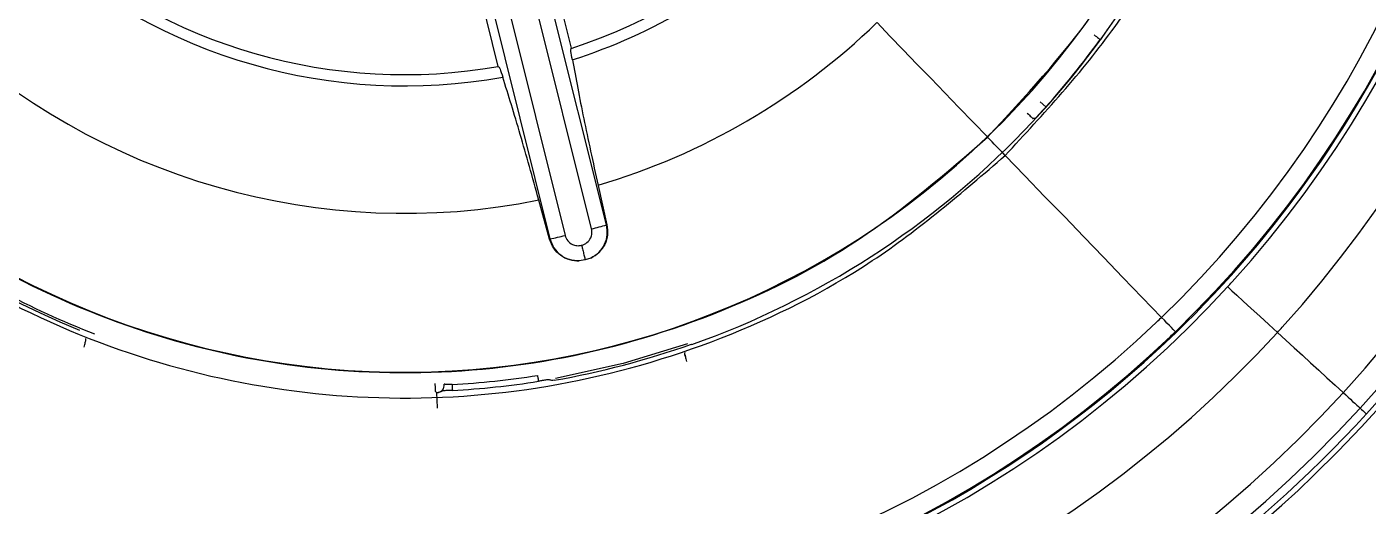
# Model space of a CAD drawing. Extents: x 832 to 912, y 781 to 934.
# Drawn here: x 863.292 to 864.317, y 855.381 to 855.747 of the extents above; entities that cross this region are included whole.
import ezdxf

# ---------------------------------------------------------------- set-up
doc = ezdxf.new("R2010")
doc.units = 0
doc.header["$MEASUREMENT"] = 0
doc.layers.add('1', color=4, linetype='Continuous')

# ---------------------------------------------------------------- blocks, each defined once
blk = doc.blocks.new('2026 SOVEREIGN HL')
at = {"layer": '1', "color": 3, "linetype": 'Continuous', "lineweight": 25}
for p, q in [((31.9945, 58.498), (31.8902, 58.9151)), ((32.0059, 58.501), (31.9016, 58.9182)), ((31.8591, 58.9076), (31.9627, 58.4903)), ((31.8706, 58.9102), (31.9742, 58.4929)), ((31.919, 58.8765), (31.9789, 58.6359)), ((31.9232, 58.6221), (31.8633, 58.8628)), ((32.3415, 58.5911), (32.3371, 58.5951)), ((31.9994, 58.5312), (32.0062, 58.5011)), ((31.9624, 58.4902), (31.9542, 58.52)), ((32.0059, 58.501), (32.0062, 58.5011)), ((31.9624, 58.4902), (31.9627, 58.4903)), ((31.9897, 58.4742), (31.9851, 58.4735)), ((31.9939, 58.4757), (31.9897, 58.4742)), ((31.6082, 58.4141), (31.6082, 58.4143)), ((32.4404, 58.4194), (32.441, 58.4188)), ((32.0659, 58.4006), (32.0657, 58.4019)), ((32.0658, 58.4035), (32.0658, 58.4033)), ((32.071, 58.4096), (32.0709, 58.41))]:
    blk.add_line(p, q, dxfattribs=at)
at = {"layer": '1', "color": 3, "linetype": 'Continuous', "lineweight": 25, "flags": 128}
for points in [[(32.2125, 58.6555), (32.2224, 58.6452), (32.2326, 58.6347), (32.243, 58.6239), (32.2535, 58.613), (32.2642, 58.6019), (32.275, 58.5908), (32.2859, 58.5795), (32.2968, 58.5682)], [(32.3783, 58.6461), (32.3792, 58.6454), (32.3801, 58.6448), (32.3809, 58.6442), (32.3817, 58.6437), (32.3822, 58.6432), (32.3827, 58.6429), (32.383, 58.6427), (32.3831, 58.6426)], [(32.3272, 58.5863), (32.3281, 58.5856), (32.3289, 58.5848), (32.3296, 58.5841), (32.3303, 58.5835), (32.3308, 58.583), (32.3312, 58.5826), (32.3314, 58.5824), (32.3315, 58.5823)], [(32.3333, 58.5824), (32.3323, 58.5824), (32.3315, 58.5823)], [(32.3104, 58.554), (32.3088, 58.5558), (32.3071, 58.5575), (32.3054, 58.5593), (32.3037, 58.561), (32.302, 58.5627), (32.3004, 58.5645), (32.2987, 58.5662), (32.297, 58.568)], [(32.3104, 58.554), (32.3255, 58.5384), (32.3405, 58.5228), (32.3556, 58.5073), (32.3705, 58.4918), (32.3855, 58.4763), (32.4003, 58.4609), (32.4151, 58.4456), (32.4299, 58.4303)], [(32.4804, 58.4536), (32.4812, 58.4529), (32.4835, 58.4507), (32.4873, 58.4473), (32.4923, 58.4427), (32.4983, 58.4372), (32.5049, 58.4312), (32.5117, 58.4249), (32.5184, 58.4188)], [(32.4404, 58.4194), (32.4402, 58.4196), (32.4396, 58.4202), (32.4387, 58.4212), (32.4374, 58.4225), (32.4358, 58.4241), (32.434, 58.426), (32.432, 58.4281), (32.4299, 58.4303)], [(31.6079, 58.4114), (31.6082, 58.4128), (31.6082, 58.4141)], [(32.5184, 58.4188), (32.5247, 58.413), (32.5311, 58.4072), (32.5374, 58.4014), (32.5437, 58.3957), (32.5499, 58.3899), (32.5562, 58.3842), (32.5624, 58.3785), (32.5686, 58.3729)], [(32.0678, 58.4101), (32.0185, 58.3951), (31.9669, 58.3837)], [(32.0657, 58.4019), (32.0657, 58.402), (32.0658, 58.4033)], [(31.9532, 58.386), (31.9533, 58.3853), (31.9534, 58.3847), (31.9535, 58.3841), (31.9536, 58.3835), (31.9536, 58.3829), (31.9537, 58.3824), (31.9538, 58.3819), (31.9539, 58.3815)], [(31.8748, 58.3798), (31.8748, 58.3787), (31.8749, 58.3776), (31.8749, 58.3766), (31.8749, 58.3757), (31.875, 58.375), (31.875, 58.3744), (31.875, 58.3741), (31.875, 58.3739)], [(31.8763, 58.3728), (31.8756, 58.3734), (31.875, 58.3739)], [(31.8768, 58.361), (31.8767, 58.3632), (31.8766, 58.3654), (31.8765, 58.3675), (31.8765, 58.3692), (31.8764, 58.3707), (31.8764, 58.3718), (31.8764, 58.3725), (31.8763, 58.3728)], [(31.8879, 58.379), (31.888, 58.3784), (31.888, 58.3778), (31.888, 58.3771), (31.8881, 58.3765), (31.8881, 58.376), (31.8881, 58.3754), (31.8882, 58.375), (31.8882, 58.3745)], [(32.5686, 58.3729), (32.5705, 58.3711), (32.5724, 58.3694), (32.5741, 58.3678), (32.5758, 58.3662), (32.5774, 58.3648), (32.5789, 58.3634), (32.5803, 58.3622), (32.5815, 58.361)], [(32.5815, 58.361), (32.5826, 58.36), (32.5836, 58.3591), (32.5844, 58.3584), (32.5851, 58.3577), (32.5856, 58.3572), (32.586, 58.3569), (32.5863, 58.3567), (32.5863, 58.3566)]]:
    blk.add_lwpolyline(points, dxfattribs=at)
at = {"layer": '1', "color": 3, "linetype": 'Continuous', "lineweight": 25}
for centre, radius, start, end in [((31.8517, 59.0292), 1, 313.9895, 133.9895), ((31.8517, 59.0292), 0.9895, 317.5222, 137.5222), ((31.8517, 59.0292), 0.972, 317.5222, 137.5222), ((31.8517, 59.0292), 0.9039, 317.8659, 137.5222), ((31.8517, 59.0292), 0.8523, 317.8659, 137.5222), ((31.8517, 59.0292), 0.8476, 313.9895, 133.6347), ((31.8517, 59.0292), 0.8324, 313.9895, 133.6347), ((31.8517, 59.0292), 0.996, 317.5222, 47.5222), ((31.8517, 59.0292), 1, 133.9895, 313.9895), ((31.8517, 59.0292), 0.9895, 137.5222, 317.5222), ((31.8517, 59.0292), 0.972, 137.5222, 317.5222), ((31.8517, 59.0292), 0.9039, 137.8659, 317.5222), ((31.8517, 59.0292), 0.8476, 133.9895, 313.6347), ((31.8517, 59.0292), 0.8324, 133.9895, 313.6347), ((31.8517, 59.0292), 0.8523, 137.8659, 317.5222), ((31.8517, 59.0292), 0.6408, 313.9895, 43.9895), ((31.8517, 59.0292), 0.8484, 313.9895, 357.4976), ((31.8517, 59.0292), 0.4134, 287.9306, 339.9599), ((31.8517, 59.0292), 0.6573, 289.4876, 342.5015), ((31.8517, 59.0292), 0.6573, 202.8056, 247.7933), ((31.8517, 59.0292), 0.4134, 227.9265, 279.9531), ((31.8517, 59.0292), 0.422, 287.6637, 313.9895), ((31.8517, 59.0292), 0.422, 227.6637, 280.2242), ((31.8517, 59.0292), 0.5194, 226.5222, 281.383), ((31.8517, 59.0292), 0.5194, 286.5221, 313.9895), ((31.8517, 59.0292), 0.6571, 318.1884, 323.9625), ((31.8517, 59.0292), 0.6408, 223.9895, 313.9895), ((31.9508, 58.6842), 0.1913, 283.2205, 286.754), ((31.8517, 59.0292), 0.6557, 235.1174, 248.8081), ((31.9254, 58.6782), 0.1916, 281.2263, 284.7536), ((31.8517, 59.0292), 0.8523, 317.5222, 317.8659), ((31.8517, 59.0292), 0.8324, 313.6347, 313.9895), ((31.8517, 59.0292), 0.9039, 317.5222, 317.8659), ((31.8517, 59.0292), 0.8484, 243.8814, 313.9895), ((31.8517, 59.0292), 0.8476, 313.6347, 313.9895), ((31.8517, 59.0292), 0.6569, 280.0028, 289.4915), ((31.8517, 59.0292), 0.6512, 273.1884, 278.9625), ((31.8517, 59.0292), 0.6557, 273.1884, 278.9625), ((31.8761, 58.3787), 0.00591, 272.1675, 6.0512), ((31.8517, 59.0292), 0.996, 227.5222, 317.5222)]:
    blk.add_arc(centre, radius, start, end, dxfattribs=at)
for points, knots in [([(32.3104, 58.554), (32.3398, 58.5858), (32.3986, 58.6494), (32.4611, 58.7643), (32.5014, 58.888), (32.5163, 59.0175), (32.5059, 59.1474), (32.4702, 59.2727), (32.4109, 59.3887), (32.33, 59.4909), (32.2307, 59.5753), (32.1169, 59.6388), (31.9929, 59.6788), (31.8635, 59.6938), (31.7335, 59.6834), (31.6084, 59.6475), (31.4914, 59.5892), (31.4258, 59.5327), (31.393, 59.5044)], [0, 0, 0, 0, 0.0625, 0.125, 0.1875, 0.25, 0.3125, 0.375, 0.4375, 0.5, 0.5625, 0.625, 0.6875, 0.75, 0.8125, 0.875, 0.9375, 1, 1, 1, 1]), ([(31.393, 59.5044), (31.3636, 59.4726), (31.3048, 59.409), (31.2424, 59.2942), (31.2021, 59.1704), (31.1871, 59.0409), (31.1976, 58.9111), (31.2332, 58.7857), (31.2926, 58.6697), (31.3735, 58.5675), (31.4727, 58.4831), (31.5865, 58.4197), (31.7106, 58.3796), (31.84, 58.3646), (31.9699, 58.375), (32.095, 58.4109), (32.212, 58.4693), (32.2776, 58.5258), (32.3104, 58.554)], [0, 0, 0, 0, 0.0625, 0.125, 0.1875, 0.25, 0.3125, 0.375, 0.4375, 0.5, 0.5625, 0.625, 0.6875, 0.75, 0.8125, 0.875, 0.9375, 1, 1, 1, 1]), ([(32.297, 58.568), (32.3255, 58.5988), (32.3826, 58.6605), (32.4432, 58.772), (32.4823, 58.8921), (32.4968, 59.0178), (32.4868, 59.144), (32.4519, 59.2654), (32.3953, 59.379), (32.3404, 59.4426), (32.313, 59.4745)], [0, 0, 0, 0, 0.125, 0.25, 0.375001, 0.5, 0.625, 0.75, 0.875, 1, 1, 1, 1]), ([(31.9182, 57.15), (31.9022, 57.1496), (31.8598, 57.1484), (31.7804, 57.1494), (31.6697, 57.1562), (31.549, 57.1719), (31.4332, 57.1951), (31.3363, 57.2202), (31.252, 57.2467), (31.167, 57.2776), (31.0806, 57.3138), (30.9922, 57.3568), (30.913, 57.4003), (30.8083, 57.4644), (30.6836, 57.5539), (30.5518, 57.6704), (30.441, 57.7872), (30.3469, 57.9038), (30.2625, 58.0272), (30.1874, 58.1582), (30.1241, 58.2924), (30.071, 58.4326), (30.0304, 58.5716), (30.001, 58.7136), (29.9803, 58.8646), (29.9775, 58.9702), (29.9759, 59.0286)], [0, 0, 0, 0, 0.015924, 0.042254, 0.078991, 0.126142, 0.163249, 0.19645, 0.225741, 0.251113, 0.286345, 0.318943, 0.348901, 0.376213, 0.441075, 0.501292, 0.550956, 0.601074, 0.650205, 0.699612, 0.751113, 0.797707, 0.848615, 0.894973, 0.941925, 1, 1, 1, 1]), ([(31.9182, 57.2584), (31.8578, 57.2583), (31.7383, 57.2581), (31.561, 57.2807), (31.3882, 57.3195), (31.2201, 57.3757), (31.0586, 57.4485), (30.9051, 57.5372), (30.7612, 57.6408), (30.6371, 57.7506), (30.5315, 57.8624), (30.4425, 57.973), (30.3669, 58.0843), (30.2959, 58.207), (30.2389, 58.3266), (30.1935, 58.4452), (30.1624, 58.5439), (30.1397, 58.6326), (30.1211, 58.7233), (30.1061, 58.8232), (30.0967, 58.9285), (30.0956, 58.9985), (30.0951, 59.029)], [0, 0, 0, 0, 0.06392, 0.126388, 0.188791, 0.251211, 0.313641, 0.376096, 0.438603, 0.501151, 0.551203, 0.601257, 0.651292, 0.693547, 0.751208, 0.791363, 0.827863, 0.860719, 0.88824, 0.925879, 0.967671, 1, 1, 1, 1]), ([(33.4661, 59.0284), (33.466, 59.0143), (33.4656, 58.9694), (33.4605, 58.8808), (33.4474, 58.7746), (33.4267, 58.6699), (33.4036, 58.5803), (33.376, 58.4935), (33.345, 58.4121), (33.3135, 58.341), (33.2843, 58.2822), (33.2515, 58.2216), (33.2052, 58.1448), (33.1413, 58.053), (33.069, 57.9642), (33.0024, 57.893), (32.9496, 57.8421), (32.8988, 57.7967), (32.8375, 57.7463), (32.7625, 57.6917), (32.6859, 57.6426), (32.6208, 57.6055), (32.5564, 57.5722), (32.4738, 57.534), (32.3738, 57.4955), (32.2677, 57.4635), (32.1839, 57.4437), (32.1138, 57.4307), (32.0528, 57.4216), (31.9875, 57.4145), (31.9179, 57.4099), (31.8384, 57.4081), (31.7387, 57.4111), (31.6331, 57.4217), (31.5282, 57.4396), (31.4325, 57.4617), (31.3308, 57.4919), (31.2443, 57.5241), (31.1762, 57.5537), (31.1294, 57.5759), (31.0862, 57.5981), (31.0464, 57.62), (31.01, 57.6413), (30.9769, 57.6619), (30.9225, 57.6974), (30.8552, 57.7462), (30.7836, 57.8057), (30.739, 57.8466), (30.714, 57.8707), (30.6909, 57.8936), (30.654, 57.9319), (30.5981, 57.9953), (30.5372, 58.0732), (30.4819, 58.1545), (30.4341, 58.2341), (30.3905, 58.3167), (30.3401, 58.4283), (30.2932, 58.561), (30.2552, 58.7155), (30.2315, 58.8693), (30.2284, 58.9753), (30.2269, 59.0284)], [0, 0, 0, 0, 0.008328, 0.026447, 0.0523, 0.07139, 0.089355, 0.106845, 0.125078, 0.140705, 0.152683, 0.163752, 0.181334, 0.205522, 0.229682, 0.248823, 0.262942, 0.272929, 0.288963, 0.309751, 0.327615, 0.342555, 0.353948, 0.370354, 0.396205, 0.417052, 0.43567, 0.446983, 0.459094, 0.472005, 0.485713, 0.500217, 0.518904, 0.544502, 0.562723, 0.58161, 0.602435, 0.625198, 0.636017, 0.646204, 0.655757, 0.664677, 0.672965, 0.68062, 0.687642, 0.711305, 0.729599, 0.742522, 0.74697, 0.750075, 0.761729, 0.778331, 0.799882, 0.819949, 0.836304, 0.854646, 0.874975, 0.90849, 0.937466, 0.968727, 1, 1, 1, 1]), ([(33.3532, 59.0284), (33.3518, 58.979), (33.349, 58.8803), (33.3274, 58.7406), (33.2926, 58.5967), (33.2481, 58.4705), (33.1966, 58.3576), (33.1497, 58.2708), (33.1011, 58.1931), (33.0435, 58.1117), (32.9811, 58.0352), (32.8988, 57.9478), (32.8036, 57.8616), (32.6895, 57.7771), (32.563, 57.7002), (32.4463, 57.6443), (32.339, 57.6038), (32.2569, 57.5782), (32.1813, 57.5591), (32.1036, 57.5434), (32.0177, 57.5306), (31.9291, 57.5231), (31.8408, 57.521), (31.7466, 57.5239), (31.6483, 57.5337), (31.5522, 57.5501), (31.4643, 57.5702), (31.3697, 57.598), (31.2714, 57.6345), (31.176, 57.6778), (31.0893, 57.7246), (31.0006, 57.7801), (30.916, 57.8419), (30.8409, 57.9057), (30.787, 57.957), (30.7467, 57.9986), (30.7136, 58.0351), (30.6817, 58.0726), (30.6511, 58.1112), (30.6217, 58.1507), (30.5944, 58.1899), (30.5658, 58.2341), (30.5405, 58.2765), (30.5167, 58.3196), (30.4965, 58.359), (30.4753, 58.4034), (30.4497, 58.4625), (30.4225, 58.5342), (30.3968, 58.6159), (30.3776, 58.6914), (30.3618, 58.7693), (30.3489, 58.8552), (30.341, 58.9443), (30.3402, 59.0036), (30.3398, 59.0284)], [0, 0, 0, 0, 0.0312802, 0.0625433, 0.0894255, 0.125048, 0.1471876, 0.1680257, 0.1875627, 0.2052605, 0.2312474, 0.250061, 0.2813062, 0.3125563, 0.3399124, 0.3750713, 0.3943964, 0.4125589, 0.4295592, 0.4438438, 0.4628004, 0.4845735, 0.5001664, 0.5187822, 0.5442967, 0.5626772, 0.5805975, 0.6014227, 0.6251518, 0.6469931, 0.6678064, 0.687592, 0.7132952, 0.7341057, 0.7500237, 0.7604297, 0.7708363, 0.7812433, 0.7916512, 0.8020598, 0.8124694, 0.8218901, 0.835441, 0.8437659, 0.8531238, 0.8635147, 0.8749388, 0.8939759, 0.9120707, 0.9292239, 0.943343, 0.9624262, 0.9842771, 1, 1, 1, 1]), ([(32.2564, 57.3011), (32.3446, 57.3388), (32.52, 57.4139), (32.7596, 57.572), (32.975, 57.7581), (33.1615, 57.9726), (33.3163, 58.2107), (33.4342, 58.4694), (33.5146, 58.7438), (33.5298, 58.9334), (33.5374, 59.0284)], [0, 0, 0, 0, 0.127285, 0.253153, 0.377921, 0.502042, 0.626099, 0.750237, 0.874817, 1, 1, 1, 1]), ([(33.562, 58.7803), (33.544, 58.6934), (33.5084, 58.521), (33.4083, 58.2768), (33.2785, 58.0502), (33.1187, 57.8446), (32.9333, 57.6634), (32.7254, 57.5103), (32.4997, 57.3848), (32.3375, 57.329), (32.2564, 57.3011)], [0, 0, 0, 0, 0.1278912, 0.2536132, 0.3789588, 0.5038926, 0.6282164, 0.7522162, 0.8761219, 1, 1, 1, 1]), ([(33.6978, 58.7559), (33.6796, 58.6621), (33.6434, 58.4763), (33.5376, 58.213), (33.3986, 57.9693), (33.2255, 57.7494), (33.0229, 57.5574), (32.7942, 57.3984), (32.5445, 57.2724), (32.3654, 57.2223), (32.2758, 57.1973)], [0, 0, 0, 0, 0.127752, 0.25326, 0.378226, 0.502824, 0.627044, 0.751182, 0.875509, 1, 1, 1, 1]), ([(32.3887, 58.6507), (32.3883, 58.6501), (32.3875, 58.6489), (32.3855, 58.6459), (32.3839, 58.6437), (32.3831, 58.6426)], [0, 0, 0, 0, 0.302165, 0.65615, 1, 1, 1, 1]), ([(31.9798, 58.6271), (31.9793, 58.6296), (31.9784, 58.6345), (31.9788, 58.6354), (31.979, 58.6359)], [0, 0, 0, 0, 0.500031, 1, 1, 1, 1]), ([(31.9798, 58.6271), (31.9825, 58.6128), (31.9877, 58.5849), (31.9956, 58.5488), (31.9994, 58.5312)], [0, 0, 0, 0, 0.5122753, 1, 1, 1, 1]), ([(31.9232, 58.6221), (31.9236, 58.6217), (31.9244, 58.6211), (31.9259, 58.6163), (31.9266, 58.6139)], [0, 0, 0, 0, 0.499967, 1, 1, 1, 1]), ([(31.9542, 58.52), (31.9494, 58.5373), (31.9394, 58.5729), (31.931, 58.6), (31.9266, 58.6139)], [0, 0, 0, 0, 0.487205, 1, 1, 1, 1]), ([(32.3415, 58.5911), (32.3404, 58.5899), (32.3381, 58.5874), (32.3357, 58.5848), (32.335, 58.5841), (32.3348, 58.5839)], [0, 0, 0, 0, 0.428602, 0.875256, 1, 1, 1, 1]), ([(31.3905, 58.584), (31.4213, 58.5554), (31.483, 58.4984), (31.5945, 58.4377), (31.7146, 58.3986), (31.8403, 58.3841), (31.9665, 58.3942), (32.0879, 58.429), (32.2015, 58.4857), (32.2651, 58.5405), (32.297, 58.568)], [0, 0, 0, 0, 0.124999, 0.25, 0.374999, 0.5, 0.625, 0.75, 0.875, 1, 1, 1, 1]), ([(32.3348, 58.5839), (32.3344, 58.5835), (32.3336, 58.5826), (32.3334, 58.5825), (32.3333, 58.5824)], [0, 0, 0, 0, 0.403177, 1, 1, 1, 1]), ([(31.9869, 58.4854), (31.9883, 58.486), (31.9912, 58.4871), (31.9939, 58.4906), (31.995, 58.4944), (31.9947, 58.4968), (31.9945, 58.498)], [0, 0, 0, 0, 0.2809018, 0.5602131, 0.7805817, 1, 1, 1, 1]), ([(32.0062, 58.5011), (32.0066, 58.4986), (32.0072, 58.4935), (32.0049, 58.486), (32.0005, 58.4796), (31.9961, 58.477), (31.9939, 58.4757)], [0, 0, 0, 0, 0.259508, 0.513538, 0.760794, 1, 1, 1, 1]), ([(31.9939, 58.4757), (31.9961, 58.477), (32.0005, 58.4796), (32.0048, 58.4861), (32.007, 58.4935), (32.0063, 58.4985), (32.0059, 58.501)], [0, 0, 0, 0, 0.250044, 0.500051, 0.750027, 1, 1, 1, 1]), ([(31.9851, 58.4735), (31.9826, 58.4737), (31.9775, 58.4739), (31.9706, 58.4775), (31.9651, 58.483), (31.9633, 58.4878), (31.9624, 58.4902)], [0, 0, 0, 0, 0.243212, 0.488262, 0.739092, 1, 1, 1, 1]), ([(31.9627, 58.4903), (31.9636, 58.4879), (31.9653, 58.4831), (31.9707, 58.4776), (31.9775, 58.4739), (31.9826, 58.4737), (31.9851, 58.4735)], [0, 0, 0, 0, 0.249961, 0.499935, 0.749948, 1, 1, 1, 1]), ([(31.9742, 58.4929), (31.9748, 58.4915), (31.9759, 58.4886), (31.9795, 58.486), (31.9833, 58.4849), (31.9857, 58.4852), (31.9869, 58.4854)], [0, 0, 0, 0, 0.282442, 0.561889, 0.778074, 1, 1, 1, 1]), ([(31.9869, 58.4854), (31.9871, 58.4845), (31.9876, 58.4823), (31.9883, 58.4795), (31.9889, 58.4772), (31.9893, 58.4757), (31.9896, 58.4746), (31.9896, 58.4743), (31.9897, 58.4742)], [0, 0, 0, 0, 0.16419, 0.392033, 0.529777, 0.680074, 0.838663, 1, 1, 1, 1]), ([(31.6068, 58.4076), (31.607, 58.4082), (31.6073, 58.4096), (31.6078, 58.4113), (31.6081, 58.4125), (31.6082, 58.4127), (31.6082, 58.4128)], [0, 0, 0, 0, 0.249976, 0.500105, 0.750188, 1, 1, 1, 1]), ([(32.0657, 58.4019), (32.0658, 58.4018), (32.0658, 58.4016), (32.0661, 58.4004), (32.0664, 58.3987), (32.0667, 58.3973), (32.0669, 58.3966)], [0, 0, 0, 0, 0.249785, 0.499848, 0.749932, 1, 1, 1, 1]), ([(31.9658, 58.3823), (31.9652, 58.3822), (31.9642, 58.3821), (31.9628, 58.3825), (31.9617, 58.3826), (31.9603, 58.3826), (31.9585, 58.3823), (31.9565, 58.382), (31.9549, 58.3817), (31.9539, 58.3815)], [0, 0, 0, 0, 0.121498, 0.210953, 0.316329, 0.528481, 0.667127, 0.790629, 1, 1, 1, 1]), ([(31.8882, 58.3745), (31.8873, 58.3745), (31.8851, 58.3745), (31.8824, 58.3744), (31.8806, 58.374), (31.8797, 58.3737), (31.879, 58.3734), (31.878, 58.373), (31.877, 58.3729), (31.8763, 58.3728)], [0, 0, 0, 0, 0.187172, 0.440838, 0.645854, 0.755693, 0.805041, 0.860512, 1, 1, 1, 1]), ([(31.8763, 58.3728), (31.8763, 58.3728), (31.8763, 58.3728), (31.8763, 58.3728), (31.8763, 58.3728)], [0, 0, 0, 0, 0.5585787, 1, 1, 1, 1]), ([(31.8879, 58.379), (31.8871, 58.379), (31.8854, 58.379), (31.8834, 58.3791), (31.8822, 58.3792), (31.8821, 58.3793), (31.882, 58.3793)], [0, 0, 0, 0, 0.272628, 0.557682, 0.783547, 1, 1, 1, 1])]:
    blk.add_open_spline(points, degree=3, knots=knots, dxfattribs=at)

msp = doc.modelspace()

# ---------------------------------------------------------------- block references
at = {"layer": '1'}
msp.add_blockref('2026 SOVEREIGN HL', (831.7292, 797.0948), dxfattribs=at)

doc.saveas('drawing.dxf')
